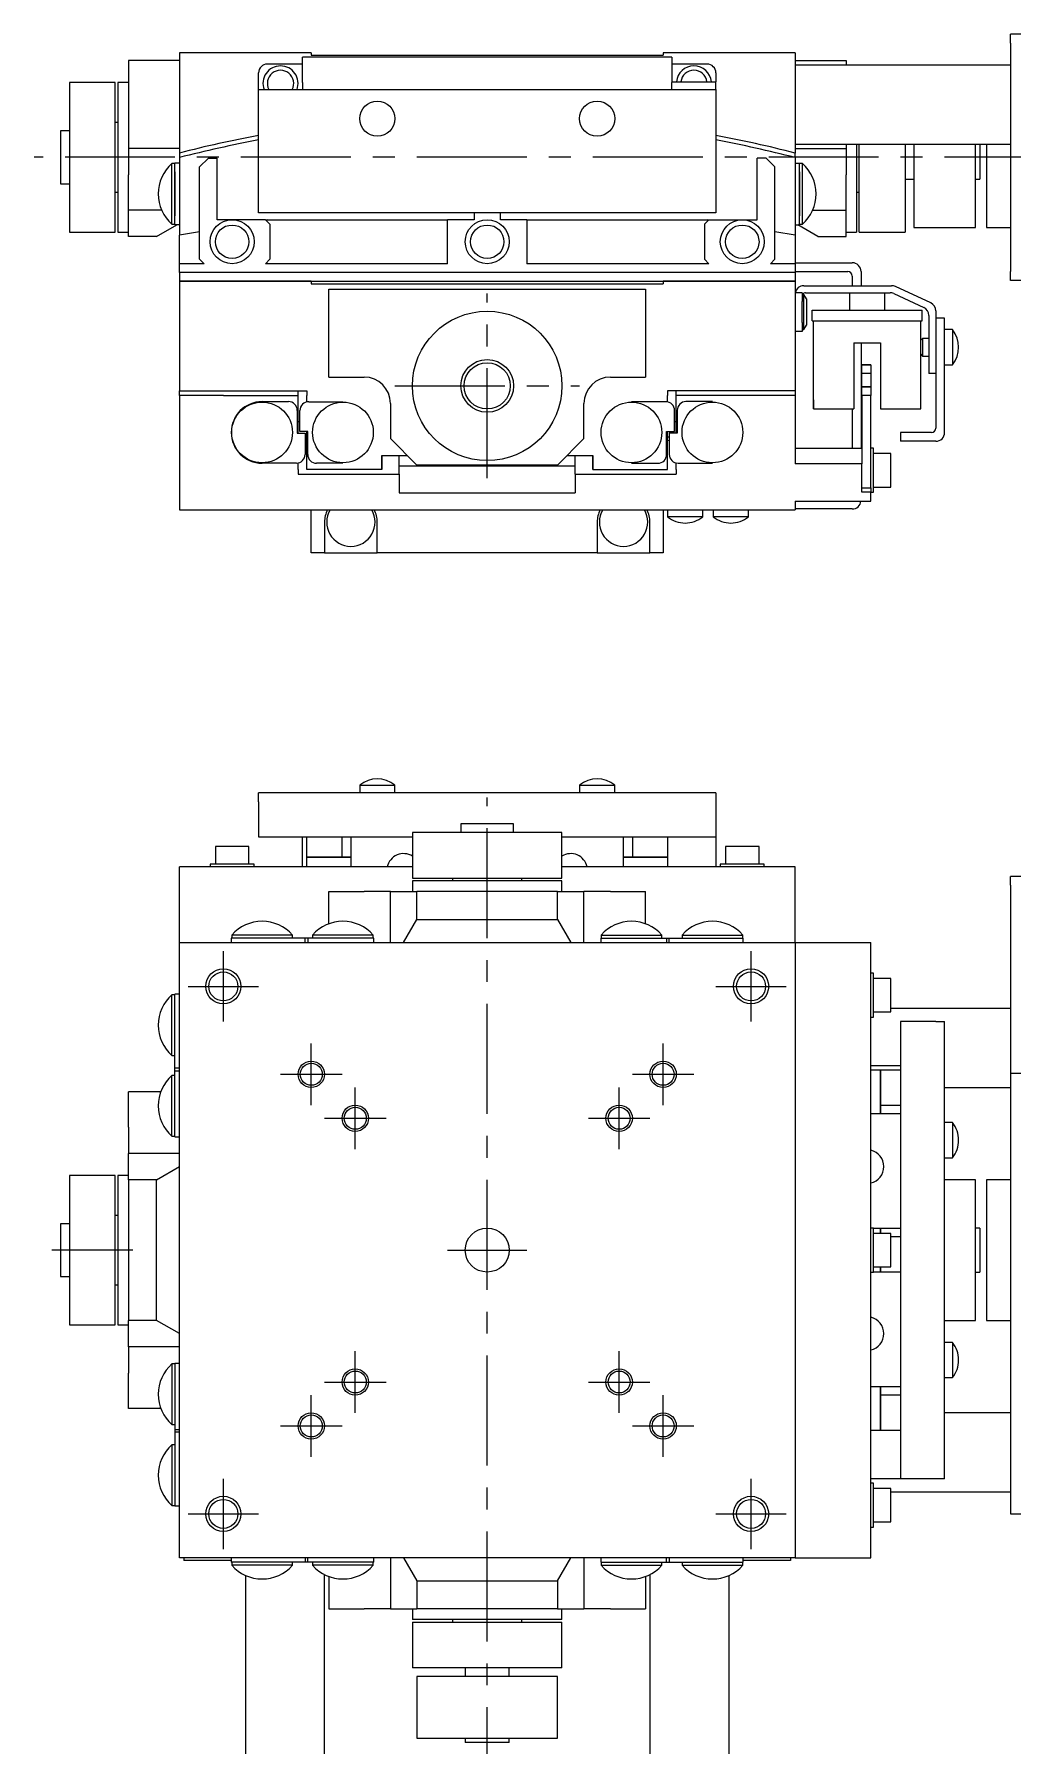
# Model space of a CAD drawing. Extents: x 118 to 838, y 27 to 540.
# Drawn here: x 202.3 to 313.5, y 339.8 to 534.5 of the extents above; entities that cross this region are included whole.
import ezdxf

# ---------------------------------------------------------------- set-up
doc = ezdxf.new("R2010")
doc.units = 0
doc.header["$LTSCALE"] = 10
doc.linetypes.add('CENTER', pattern=[2, 1.25, -0.25, 0.25, -0.25])
doc.layers.add('1', color=7, linetype='CONTINUOUS')
doc.layers.add('11', color=7, linetype='CONTINUOUS')

msp = doc.modelspace()

# ---------------------------------------------------------------- linework, layer by layer
at = {"layer": '1', "color": 7, "linetype": 'CONTINUOUS'}
for p, q in [((339.250001, 534.5), (313.250001, 534.5)), ((313.250001, 533.5), (313.250001, 534.5)), ((313.250001, 533.5), (313.250001, 507.5)), ((218.750001, 531.5), (212.950001, 531.5)), ((212.950001, 531.5), (212.950001, 521.5)), ((218.750001, 532.4), (218.750001, 520.986969)), ((233.750001, 532.4), (218.750001, 532.4)), ((274.750001, 531.9), (232.750001, 531.9)), ((232.750001, 531.806308), (232.750001, 531.9)), ((232.750001, 529.930961), (232.750001, 531.806308)), ((233.750001, 532.4), (233.750001, 532.1)), ((233.750001, 532.1), (273.750001, 532.1)), ((273.750001, 532.4), (273.750001, 532.1)), ((288.750001, 532.4), (273.750001, 532.4)), ((274.750001, 531.9), (274.750001, 531.806308)), ((274.750001, 531.806308), (274.750001, 529.930961)), ((288.750001, 532.4), (288.750001, 520.986969)), ((288.750001, 531.5), (294.550001, 531.5)), ((294.550001, 531.5), (294.550001, 531)), ((227.750001, 528.2), (227.750001, 530.1)), ((232.750001, 531.1), (228.750001, 531.1)), ((232.750001, 529.024653), (232.750001, 529.930961)), ((278.750001, 531.1), (274.750001, 531.1)), ((274.750001, 529.930961), (274.750001, 529.024653)), ((279.750001, 530.1), (279.750001, 529.1)), ((313.250001, 531), (288.750001, 531)), ((206.250001, 529), (206.250001, 512)), ((211.450001, 529), (206.250001, 529)), ((211.450001, 512), (211.450001, 529)), ((211.750001, 529), (211.750001, 512)), ((212.950001, 529), (211.750001, 529)), ((227.750001, 515.2), (227.750001, 528.2)), ((227.750001, 528.2), (279.750001, 528.2)), ((232.750001, 529.024653), (232.750001, 528.2)), ((274.750001, 529.1), (279.750001, 529.1)), ((274.750001, 528.2), (274.750001, 529.024653)), ((279.750001, 528.2), (279.750001, 529.1)), ((279.750001, 528.2), (279.750001, 515.2)), ((211.750001, 524.45), (211.450001, 524.45)), ((205.250001, 523.5), (205.250001, 520.5)), ((206.250001, 523.5), (205.250001, 523.5)), ((288.750001, 522), (313.250001, 522)), ((294.550001, 522), (294.550001, 521.5)), ((295.750001, 522), (295.750001, 512)), ((296.050001, 512), (296.050001, 522)), ((301.250001, 522), (301.250001, 512)), ((302.250001, 522), (302.250001, 512.5)), ((309.250001, 512.5), (309.250001, 522)), ((309.750001, 522), (309.750001, 520.5)), ((310.500001, 522), (310.500001, 512.5)), ((205.250001, 520.5), (205.250001, 517.5)), ((218.750001, 521.5), (212.950001, 521.5)), ((212.950001, 521.5), (212.950001, 518.5)), ((217.907388, 512.886539), (217.907388, 519.786539)), ((218.250002, 519.786539), (217.907388, 519.786539)), ((218.750002, 519.836536), (218.250002, 519.836536)), ((218.250002, 512.836536), (218.250002, 519.836536)), ((218.250002, 519.786539), (218.250002, 519.836536)), ((218.250002, 518.836536), (218.250002, 519.786539)), ((218.250002, 512.886539), (218.250002, 519.786539)), ((218.750001, 520.986969), (218.750001, 520.470753)), ((218.750001, 520.470754), (218.750001, 511.63673)), ((222.050001, 520.4), (221.050001, 519.4)), ((222.050001, 520.4), (223.050001, 520.4)), ((223.050001, 513.4), (223.050001, 520.4)), ((284.450001, 513.4), (284.450001, 520.4)), ((285.450001, 520.4), (284.450001, 520.4)), ((285.450001, 520.4), (286.450001, 519.4)), ((288.75, 519.836536), (289.25, 519.836536)), ((288.750001, 521.5), (294.550001, 521.5)), ((288.750001, 520.470754), (288.750001, 520.986969)), ((288.750001, 520.470754), (288.750001, 511.63673)), ((289.25, 512.836536), (289.25, 519.836536)), ((289.25, 519.786539), (289.25, 519.836536)), ((289.25, 518.836536), (289.25, 519.786539)), ((289.25, 512.886539), (289.25, 519.786539)), ((289.592614, 519.786539), (289.25, 519.786539)), ((289.592614, 512.886539), (289.592614, 519.786539)), ((294.550001, 521.5), (294.550001, 518.5)), ((309.750001, 520.5), (309.750001, 518)), ((212.950001, 514.5), (212.950001, 518.5)), ((218.250002, 518.836536), (218.250002, 516.236536)), ((221.050001, 508.9), (221.050001, 519.4)), ((286.450001, 508.9), (286.450001, 519.4)), ((289.25, 518.836536), (289.25, 516.236536)), ((294.550001, 514.5), (294.550001, 518.5)), ((301.250001, 518), (302.250001, 518)), ((309.250001, 518), (309.750001, 518)), ((205.250001, 517.5), (206.250001, 517.5)), ((211.450001, 516.55), (211.750001, 516.55)), ((218.250002, 516.236536), (218.250002, 513.836536)), ((289.25, 516.236536), (289.25, 513.836536)), ((295.750001, 516.55), (296.050001, 516.55)), ((216.732523, 514.5), (212.950001, 514.5)), ((212.950001, 511.5), (212.950001, 514.5)), ((227.750001, 514.2), (227.750001, 515.2)), ((279.750001, 514.2), (227.750001, 514.2)), ((252.250001, 514.2), (252.250001, 513.4)), ((255.250001, 513.4), (255.250001, 514.2)), ((279.750001, 515.2), (279.750001, 514.2)), ((290.767479, 514.5), (294.550001, 514.5)), ((294.550001, 511.5), (294.550001, 514.5)), ((206.250001, 512), (211.450001, 512)), ((211.750001, 512), (212.950001, 512)), ((216.151925, 511.5), (218.452076, 512.827993)), ((217.907388, 512.886539), (218.250002, 512.886539)), ((218.250002, 512.885479), (218.250002, 513.836536)), ((218.250002, 512.836536), (218.250002, 512.885479)), ((218.750002, 512.836536), (218.250002, 512.836536)), ((218.250002, 512.827993), (218.250002, 512.836536)), ((218.250002, 512.827993), (218.250002, 512.836536)), ((218.750001, 512.827993), (218.250002, 512.827993)), ((221.050001, 512.042282), (218.750001, 511.63673)), ((224.750001, 513.4), (223.050001, 513.4)), ((228.550001, 513.4), (224.750001, 513.4)), ((229.050001, 512.9), (228.550001, 513.4)), ((228.750001, 513.4), (228.57998, 513.370021)), ((228.750001, 513.4), (249.250001, 513.4)), ((229.050001, 512.9), (229.050001, 508.9)), ((252.250001, 513.4), (249.250001, 513.4)), ((249.250001, 508.4), (249.250001, 513.4)), ((258.250001, 513.4), (255.250001, 513.4)), ((258.250001, 513.4), (258.250001, 508.4)), ((258.250001, 513.4), (278.750001, 513.4)), ((278.450001, 512.9), (278.950001, 513.4)), ((278.450001, 512.9), (278.450001, 508.9)), ((278.920022, 513.370021), (278.750001, 513.4)), ((278.950001, 513.4), (282.750001, 513.4)), ((282.750001, 513.4), (284.450001, 513.4)), ((288.750001, 511.63673), (286.450001, 512.042282)), ((288.75, 512.836536), (289.25, 512.836536)), ((288.750001, 512.827993), (289.25, 512.827993)), ((291.348077, 511.5), (289.047926, 512.827993)), ((289.25, 512.886539), (289.25, 513.836536)), ((289.25, 512.836536), (289.25, 512.886539)), ((289.25, 512.886539), (289.592614, 512.886539)), ((289.25, 512.827993), (289.25, 512.836536)), ((289.25, 512.827993), (289.25, 512.836536)), ((294.550001, 512), (295.750001, 512)), ((296.050001, 512), (301.250001, 512)), ((302.250001, 512.5), (309.250001, 512.5)), ((310.500001, 512.5), (313.250001, 512.5)), ((216.151925, 511.5), (212.950001, 511.5)), ((218.750001, 508.4), (218.750001, 511.63673)), ((288.750001, 511.63673), (288.750001, 508.4)), ((291.348077, 511.5), (294.550001, 511.5)), ((221.550001, 508.4), (218.750001, 508.4)), ((218.750001, 507.4), (218.750001, 508.4)), ((221.050001, 508.9), (221.550001, 508.4)), ((228.550001, 508.4), (229.050001, 508.9)), ((249.250001, 508.4), (228.550001, 508.4)), ((278.950001, 508.4), (258.250001, 508.4)), ((278.950001, 508.4), (278.450001, 508.9)), ((286.450001, 508.9), (285.950001, 508.4)), ((288.750001, 508.4), (285.950001, 508.4)), ((288.750001, 508.5), (295.250001, 508.5)), ((288.750001, 508.4), (288.750001, 507.4)), ((288.750001, 507.4), (218.750001, 507.4)), ((218.750001, 507.4), (218.750001, 506.4)), ((218.750001, 506.4), (218.750001, 493.944512)), ((233.750001, 506.4), (218.750001, 506.4)), ((218.750001, 506.4), (233.750001, 506.4)), ((233.750001, 506.4), (233.750001, 506.1)), ((233.750001, 506.4), (273.750001, 506.4)), ((273.750001, 506.4), (273.750001, 506.1)), ((288.750001, 506.4), (273.750001, 506.4)), ((273.750001, 506.4), (288.750001, 506.4)), ((288.750001, 507.5), (294.750001, 507.5)), ((288.750001, 507.4), (288.750001, 506.4)), ((288.750001, 506.4), (288.750001, 493.944512)), ((295.250001, 507), (295.250001, 505.9)), ((296.250001, 507.5), (296.250001, 505.9)), ((313.250001, 506.5), (313.250001, 507.5)), ((339.250001, 506.5), (313.250001, 506.5)), ((233.750001, 506.1), (273.750001, 506.1)), ((235.750001, 495.5), (235.750001, 505.5)), ((235.750001, 505.5), (271.750001, 505.5)), ((271.750001, 505.5), (271.750001, 495.5)), ((288.770205, 505.1), (288.750001, 504.9)), ((289.550001, 505.1), (288.770205, 505.1)), ((289.550001, 505.1), (289.550001, 504.1)), ((289.761326, 504.9), (289.550001, 504.9)), ((289.750001, 505.9), (299.728306, 505.9)), ((289.761326, 500.9), (289.761326, 504.9)), ((290.050001, 504.4), (289.761326, 504.9)), ((289.950001, 505.1), (299.550951, 505.1)), ((290.050001, 504.4), (290.050001, 501.4)), ((294.950001, 505.1), (294.950001, 503.1)), ((298.950001, 503.1), (298.950001, 505.1)), ((299.973569, 505.006308), (303.372619, 503.421305)), ((304.172619, 503.930961), (300.150925, 505.806308)), ((289.550001, 501.7), (289.550001, 504.1)), ((290.700001, 501.9), (290.700001, 503.1)), ((290.700001, 503.1), (303.200001, 503.1)), ((303.200001, 501.9), (303.200001, 503.1)), ((303.950001, 502.514997), (303.950001, 495.9)), ((304.750001, 503.024653), (304.750001, 502.2)), ((289.550001, 500.7), (288.750001, 500.7)), ((289.550001, 501.7), (289.550001, 500.7)), ((289.550001, 500.9), (289.761326, 500.9)), ((289.761326, 500.9), (290.050001, 501.4)), ((290.700001, 501.9), (303.200001, 501.9)), ((290.850001, 491.9), (290.850001, 501.9)), ((290.850001, 492.9), (290.850001, 501.9)), ((303.050001, 491.9), (303.050001, 501.9)), ((304.750001, 502.2), (304.750001, 489.7)), ((305.750001, 502.2), (304.750001, 502.2)), ((305.750001, 489.2), (305.750001, 502.2)), ((306.648, 500.9), (305.750001, 500.9)), ((306.648, 500.9), (306.648, 496.9)), ((295.450001, 499.4), (295.450001, 491.9)), ((295.450001, 499.4), (298.450001, 499.4)), ((296.250001, 499.4), (296.250001, 487.4)), ((298.450001, 499.4), (298.450001, 491.9)), ((298.450001, 499.4), (298.450001, 492.9)), ((303.250001, 499.9), (303.050001, 499.7)), ((303.250001, 499.9), (303.250001, 497.9)), ((303.950001, 499.9), (303.250001, 499.9)), ((296.350001, 496.9), (297.350001, 496.9)), ((296.350001, 495.9), (296.350001, 496.9)), ((297.350001, 496.9), (296.350001, 496.9)), ((297.350001, 496.9), (297.350001, 495.9)), ((303.050001, 498.1), (303.250001, 497.9)), ((303.250001, 497.9), (303.950001, 497.9)), ((305.750001, 496.9), (306.648, 496.9)), ((235.750001, 495.5), (239.750001, 495.5)), ((267.750001, 495.5), (271.750001, 495.5)), ((297.350001, 495.9), (296.350001, 495.9)), ((296.350001, 494.4), (296.350001, 495.9)), ((297.350001, 495.9), (297.350001, 494.4)), ((304.750001, 495.9), (303.950001, 495.9)), ((218.750001, 493.419494), (218.750001, 493.944512)), ((218.750001, 493.944512), (233.250001, 493.944512)), ((218.750001, 493.419494), (218.750001, 480.4)), ((223.750001, 493.419494), (218.750001, 493.419494)), ((223.750001, 493.419494), (232.25, 493.419493)), ((228.149996, 492.710541), (231.149996, 492.710541)), ((232.25, 489.110541), (232.25, 493.419493)), ((232.250001, 493.419493), (232.250001, 493.944512)), ((233.25, 492.681795), (233.250001, 493.419494)), ((233.250001, 493.944512), (233.250001, 493.419494)), ((233.449996, 492.701999), (237.349996, 492.701999)), ((274.050006, 492.701999), (270.150006, 492.701999)), ((288.750001, 493.944512), (274.250001, 493.944512)), ((274.250001, 493.944512), (274.250002, 493.419493)), ((274.250002, 492.681795), (274.250002, 493.419493)), ((275.250001, 493.419493), (275.250001, 493.944512)), ((275.250002, 489.110541), (275.250002, 493.419493)), ((283.750002, 493.419493), (275.250002, 493.419493)), ((279.350006, 492.710541), (276.350006, 492.710541)), ((288.750001, 493.419494), (283.750002, 493.419493)), ((288.750001, 493.944512), (288.750001, 493.419494)), ((288.750001, 493.419494), (288.750001, 485.63673)), ((290.850001, 492.9), (290.850001, 491.9)), ((296.350001, 494.4), (297.350001, 494.4)), ((296.350001, 493.4), (296.350001, 494.4)), ((297.350001, 494.4), (296.350001, 494.4)), ((297.350001, 493.4), (296.350001, 493.4)), ((296.350001, 493.4), (296.350001, 486.042282)), ((297.350001, 494.4), (297.350001, 493.4)), ((297.350001, 482.9), (297.350001, 493.4)), ((298.450001, 492.9), (298.450001, 491.9)), ((232.149996, 491.710541), (232.149996, 489.110541)), ((232.149996, 491.710541), (232.149996, 489.110541)), ((232.449996, 489.301999), (232.449996, 491.701999)), ((242.750001, 492.5), (242.750001, 488.5)), ((264.750001, 488.5), (264.750001, 492.5)), ((275.050006, 489.301999), (275.050006, 491.701999)), ((275.350006, 491.710541), (275.350006, 489.110541)), ((275.350006, 491.710541), (275.350006, 489.110541)), ((290.850001, 491.9), (295.450001, 491.9)), ((295.250001, 491.9), (295.250001, 487.4)), ((298.450001, 491.9), (303.050001, 491.9)), ((232.149996, 489.110541), (233.049996, 489.110541)), ((232.449996, 490.4), (232.250001, 490.4)), ((233.349996, 489.301999), (232.449996, 489.301999)), ((233.04983, 488.68973), (233.249904, 488.709691)), ((233.049996, 489.110541), (233.049996, 486.710541)), ((233.049996, 489.110541), (233.049996, 486.710541)), ((233.25, 484.984541), (233.25, 489.301999)), ((233.349996, 486.701999), (233.349996, 489.301999)), ((274.150006, 489.301999), (275.050006, 489.301999)), ((274.150006, 486.701999), (274.150006, 489.301999)), ((274.250002, 484.984541), (274.250002, 489.301999)), ((274.250115, 488.70969), (274.4501, 488.689739)), ((275.350006, 489.110541), (274.450006, 489.110541)), ((274.450006, 489.110541), (274.450006, 486.710541)), ((274.450006, 489.110541), (274.450006, 486.710541)), ((275.250001, 490.4), (275.050006, 490.4)), ((300.750001, 489.2), (300.750001, 488.2)), ((304.250001, 489.2), (300.750001, 489.2)), ((233.249977, 488.269448), (233.049846, 488.291806)), ((242.750001, 488.5), (245.750001, 485.5)), ((261.750001, 485.5), (264.750001, 488.5)), ((274.450085, 488.291796), (274.250075, 488.269452)), ((288.750001, 487.4), (296.350001, 487.4)), ((297.650001, 487.4), (297.350001, 487.4)), ((297.650001, 482.4), (297.650001, 487.4)), ((299.650001, 486.8), (297.650001, 486.8)), ((299.650001, 483), (299.650001, 486.8)), ((304.750001, 488.2), (300.750001, 488.2)), ((232.049996, 485.710541), (228.149996, 485.710541)), ((232.250001, 484.984542), (232.25, 485.730746)), ((232.250001, 484.984542), (232.250001, 484.454985)), ((241.75, 484.984541), (233.25, 484.984541)), ((237.349996, 485.701999), (234.349996, 485.701999)), ((241.75, 486.6), (244.650001, 486.6)), ((241.75, 484.984541), (241.75, 486.6)), ((241.750001, 486.6), (241.750001, 484.984541)), ((243.750001, 484.454985), (243.750001, 486.6)), ((243.750001, 485.4), (263.750001, 485.4)), ((261.750001, 485.5), (245.750001, 485.5)), ((262.850001, 486.6), (265.750002, 486.6)), ((263.750001, 484.454985), (263.750001, 486.6)), ((265.750001, 486.6), (265.750001, 484.984541)), ((265.750002, 484.984541), (265.750002, 486.6)), ((265.750002, 484.984541), (274.250002, 484.984541)), ((270.150006, 485.701999), (273.150006, 485.701999)), ((275.250002, 484.984541), (275.250001, 485.730746)), ((275.250002, 484.984541), (275.250001, 484.454985)), ((275.450006, 485.710541), (279.350006, 485.710541)), ((296.350001, 485.63673), (288.750001, 485.63673)), ((296.350001, 486.042282), (296.350001, 485.63673)), ((296.350001, 482.4), (296.350001, 485.63673)), ((232.250001, 484.454985), (243.750001, 484.454985)), ((243.750001, 484.454985), (243.750001, 482.333651)), ((263.750001, 484.454985), (263.750001, 482.333651)), ((263.750001, 484.454985), (275.250001, 484.454985)), ((296.350001, 482.9), (297.350001, 482.9)), ((297.350001, 482.9), (297.350001, 482.4)), ((297.650001, 483), (299.650001, 483)), ((243.750001, 482.333651), (263.750001, 482.333651)), ((288.750001, 481.4), (297.350001, 481.4)), ((288.750001, 481.4), (288.750001, 480.4)), ((297.350001, 482.4), (296.350001, 482.4)), ((297.350001, 481.4), (297.350001, 482.4)), ((297.350001, 482.4), (297.650001, 482.4)), ((218.750001, 480.4), (288.750001, 480.4)), ((233.750001, 475.5), (233.750001, 480.4)), ((235.250001, 479), (235.250001, 475.5)), ((241.250001, 475.5), (241.250001, 479)), ((266.250001, 479), (266.250001, 475.5)), ((272.250001, 475.5), (272.250001, 479)), ((273.750001, 480.4), (273.750001, 475.5)), ((274.250001, 480.4), (274.250001, 479.602001)), ((278.250001, 479.602001), (274.250001, 479.602001)), ((278.250001, 479.602001), (278.250001, 480.4)), ((279.450001, 480.4), (279.450001, 479.602001)), ((283.450001, 479.602001), (279.450001, 479.602001)), ((283.450001, 479.602001), (283.450001, 480.4)), ((295.250001, 480.5), (288.750001, 480.5)), ((235.250001, 475.5), (233.750001, 475.5)), ((235.250001, 475.5), (241.250001, 475.5)), ((266.250001, 475.5), (241.250001, 475.5)), ((266.250001, 475.5), (272.250001, 475.5)), ((273.750001, 475.5), (272.250001, 475.5)), ((279.750001, 448.199999), (227.750001, 448.199999)), ((227.750001, 447.199999), (227.750001, 448.199999)), ((239.250001, 449.097998), (243.250001, 449.097998)), ((239.250001, 449.097998), (239.250001, 448.199999)), ((243.250001, 448.199999), (243.250001, 449.097998)), ((264.250001, 449.097998), (268.250001, 449.097998)), ((264.250001, 449.097998), (264.250001, 448.199999)), ((268.250001, 448.199999), (268.250001, 449.097998)), ((279.750001, 448.199999), (279.750001, 447.199999)), ((227.750001, 447.199999), (227.750001, 443.199999)), ((279.750001, 447.199999), (279.750001, 443.199999)), ((256.750001, 444.699999), (250.750001, 444.699999)), ((250.750001, 444.699999), (250.750001, 443.699999)), ((256.750001, 443.699999), (256.750001, 444.699999)), ((226.650001, 442.099999), (222.850001, 442.099999)), ((222.850001, 442.099999), (222.850001, 440.099999)), ((226.650001, 440.099999), (226.650001, 442.099999)), ((227.750001, 443.199999), (245.250001, 443.199999)), ((232.750001, 439.799999), (232.750001, 443.199999)), ((233.250001, 440.899999), (233.250001, 443.199999)), ((237.250001, 440.899999), (237.250001, 443.199999)), ((238.250001, 443.199999), (238.250001, 440.899999)), ((262.250001, 443.699999), (245.250001, 443.699999)), ((250.750001, 443.699999), (245.250001, 443.699999)), ((245.250001, 443.699999), (245.250001, 438.499999)), ((251.125001, 443.699999), (250.750001, 443.699999)), ((253.750001, 443.699999), (250.750001, 443.699999)), ((256.750001, 443.699999), (253.750001, 443.699999)), ((256.750001, 443.699999), (256.375001, 443.699999)), ((262.250001, 443.699999), (256.750001, 443.699999)), ((262.250001, 438.499999), (262.250001, 443.699999)), ((262.250001, 443.199999), (279.750001, 443.199999)), ((269.250001, 440.899999), (269.250001, 443.199999)), ((270.250001, 443.199999), (270.250001, 440.899999)), ((274.250001, 443.199999), (274.250001, 440.899999)), ((279.750001, 443.199999), (279.750001, 439.799999)), ((284.650001, 442.099999), (280.850001, 442.099999)), ((280.850001, 442.099999), (280.850001, 440.099999)), ((284.650001, 440.099999), (284.650001, 442.099999)), ((227.250001, 440.099999), (222.250001, 440.099999)), ((222.250001, 440.099999), (222.250001, 439.799999)), ((227.250001, 439.799999), (227.250001, 440.099999)), ((233.250001, 440.899999), (238.250001, 440.899999)), ((237.250001, 440.899999), (233.250001, 440.899999)), ((233.250001, 439.799999), (233.250001, 440.899999)), ((238.250001, 440.899999), (237.250001, 440.899999)), ((238.250001, 440.899999), (238.250001, 439.799999)), ((269.250001, 440.899999), (274.250001, 440.899999)), ((270.250001, 440.899999), (269.250001, 440.899999)), ((269.250001, 439.799999), (269.250001, 440.899999)), ((274.250001, 440.899999), (270.250001, 440.899999)), ((274.250001, 440.899999), (274.250001, 439.799999)), ((285.250001, 440.099999), (280.250001, 440.099999)), ((280.250001, 440.099999), (280.250001, 439.799999)), ((285.250001, 439.799999), (285.250001, 440.099999)), ((245.250001, 439.799999), (218.750001, 439.799999)), ((218.750001, 431.199999), (218.750001, 439.799999)), ((245.250001, 438.499999), (262.250001, 438.499999)), ((253.750001, 438.199999), (245.250001, 438.199999)), ((249.800001, 438.199999), (245.250001, 438.199999)), ((245.250001, 438.199999), (245.250001, 436.999999)), ((249.800001, 438.499999), (249.800001, 438.199999)), ((262.250001, 438.199999), (253.750001, 438.199999)), ((257.700001, 438.199999), (257.700001, 438.499999)), ((262.250001, 438.199999), (257.700001, 438.199999)), ((288.750001, 439.799999), (262.250001, 439.799999)), ((262.250001, 436.999999), (262.250001, 438.199999)), ((288.750001, 431.199999), (288.750001, 439.799999)), ((339.250001, 438.699999), (313.250001, 438.699999)), ((313.250001, 437.699999), (313.250001, 438.699999)), ((235.750001, 433.31277), (235.750001, 436.999999)), ((235.750001, 436.999999), (239.750001, 436.999999)), ((242.750001, 436.999999), (239.750001, 436.999999)), ((242.750001, 431.199999), (242.750001, 436.999999)), ((242.750001, 436.999999), (245.750001, 436.999999)), ((245.750001, 433.798075), (245.750001, 436.999999)), ((261.750001, 436.999999), (245.750001, 436.999999)), ((261.750001, 433.798075), (261.750001, 436.999999)), ((261.750001, 436.999999), (264.750001, 436.999999)), ((264.750001, 431.199999), (264.750001, 436.999999)), ((267.750001, 436.999999), (264.750001, 436.999999)), ((267.750001, 436.999999), (271.750001, 436.999999)), ((271.750001, 433.31277), (271.750001, 436.999999)), ((313.250001, 437.699999), (313.250001, 416.299999)), ((244.250001, 431.199999), (245.750001, 433.798075)), ((245.750001, 433.798075), (261.750001, 433.798075)), ((261.750001, 433.798075), (263.250001, 431.199999)), ((218.750001, 361.199999), (218.750001, 431.199999)), ((218.750001, 431.199999), (288.750001, 431.199999)), ((228.149996, 431.699998), (224.649996, 431.699998)), ((224.649996, 431.699998), (224.649996, 431.199998)), ((228.15, 432.042612), (224.7, 432.042612)), ((224.7, 432.042612), (224.7, 431.699998)), ((232.049996, 431.699998), (228.149996, 431.699998)), ((231.6, 432.042612), (228.15, 432.042612)), ((231.6, 431.699998), (231.6, 432.042612)), ((233.049996, 431.699998), (232.049996, 431.699998)), ((233.049996, 431.199998), (233.049996, 431.699998)), ((233.349996, 431.699998), (233.049996, 431.699998)), ((233.349996, 431.699998), (233.349996, 431.199998)), ((234.349996, 431.699998), (233.349996, 431.699998)), ((237.35, 432.042612), (233.9, 432.042612)), ((233.9, 432.042612), (233.9, 431.699998)), ((237.349996, 431.699998), (234.349996, 431.699998)), ((240.849996, 431.699998), (237.349996, 431.699998)), ((240.8, 432.042612), (237.35, 432.042612)), ((240.8, 431.699998), (240.8, 432.042612)), ((240.849996, 431.199998), (240.849996, 431.699998)), ((266.650006, 431.699998), (270.150006, 431.699998)), ((266.650006, 431.699998), (266.650006, 431.199998)), ((266.700002, 432.042612), (270.150002, 432.042612)), ((266.700002, 432.042612), (266.700002, 431.699998)), ((270.150002, 432.042612), (273.600002, 432.042612)), ((270.150006, 431.699998), (273.150006, 431.699998)), ((273.150006, 431.699998), (274.150006, 431.699998)), ((273.600002, 431.699998), (273.600002, 432.042612)), ((274.150006, 431.699998), (274.150006, 431.199999)), ((274.150006, 431.699998), (274.450006, 431.699998)), ((274.450006, 431.199998), (274.450006, 431.699998)), ((274.450006, 431.699998), (275.450006, 431.699998)), ((275.450006, 431.699998), (279.350006, 431.699998)), ((275.900002, 432.042612), (279.350002, 432.042612)), ((275.900002, 432.042612), (275.900002, 431.699998)), ((279.350002, 432.042612), (282.800002, 432.042612)), ((279.350006, 431.699998), (282.850006, 431.699998)), ((282.800002, 431.699998), (282.800002, 432.042612)), ((282.850006, 431.199998), (282.850006, 431.699998)), ((288.750001, 431.199999), (288.750001, 361.199999)), ((288.750001, 431.199999), (297.350001, 431.199999)), ((297.350001, 361.199999), (297.350001, 431.199999)), ((297.650001, 427.699999), (297.350001, 427.699999)), ((297.650001, 422.699999), (297.650001, 427.699999)), ((299.650001, 427.099999), (297.650001, 427.099999)), ((299.650001, 423.299999), (299.650001, 427.099999)), ((217.907388, 418.349998), (217.907388, 425.249998)), ((218.250002, 425.249998), (217.907388, 425.249998)), ((218.250002, 421.800004), (218.250002, 425.300004)), ((218.750002, 425.300004), (218.250002, 425.300004)), ((297.350001, 422.699999), (297.650001, 422.699999)), ((297.650001, 423.299999), (299.650001, 423.299999)), ((313.250001, 423.699999), (299.650001, 423.699999)), ((218.250002, 417.900004), (218.250002, 421.800004)), ((300.750001, 422.199999), (300.750001, 370.199999)), ((304.750001, 422.199999), (300.750001, 422.199999)), ((304.750001, 422.199999), (305.750001, 422.199999)), ((305.750001, 370.199999), (305.750001, 422.199999)), ((217.907388, 418.349998), (218.250002, 418.349998)), ((218.250002, 416.900004), (218.250002, 417.900004)), ((218.750002, 416.900004), (218.250002, 416.900004)), ((218.250002, 416.600004), (218.250002, 416.900004)), ((297.350001, 417.199999), (300.750001, 417.199999)), ((297.350001, 416.699999), (298.450001, 416.699999)), ((298.450001, 416.699999), (298.450001, 411.699999)), ((298.450001, 412.699999), (298.450001, 416.699999)), ((298.450001, 416.699999), (300.750001, 416.699999)), ((217.907388, 409.149998), (217.907388, 416.049998)), ((218.250002, 416.049998), (217.907388, 416.049998)), ((218.250002, 416.600004), (218.750001, 416.600004)), ((218.250002, 415.600004), (218.250002, 416.600004)), ((218.250002, 412.600004), (218.250002, 415.600004)), ((305.750001, 414.699999), (313.250001, 414.699999)), ((339.250001, 416.299999), (313.250001, 416.299999)), ((313.250001, 416.299999), (313.250001, 366.199999)), ((216.637231, 414.199999), (212.950001, 414.199999)), ((212.950001, 410.199999), (212.950001, 414.199999)), ((218.250002, 409.100004), (218.250002, 412.600004)), ((298.450001, 411.699999), (297.350001, 411.699999)), ((298.450001, 411.699999), (298.450001, 412.699999)), ((298.450001, 412.699999), (300.750001, 412.699999)), ((300.750001, 411.699999), (298.450001, 411.699999)), ((212.950001, 410.199999), (212.950001, 407.199999)), ((217.907388, 409.149998), (218.250002, 409.149998)), ((218.250002, 409.100004), (218.750002, 409.100004)), ((306.648, 410.699999), (305.750001, 410.699999)), ((306.648, 410.699999), (306.648, 406.699999)), ((218.750001, 407.199999), (212.950001, 407.199999)), ((212.950001, 404.199999), (212.950001, 407.199999)), ((216.151925, 404.199999), (218.750001, 405.699999)), ((305.750001, 406.699999), (306.648, 406.699999)), ((206.250001, 404.699999), (206.250001, 387.699999)), ((206.250001, 404.699999), (206.250001, 399.199999)), ((211.450001, 404.699999), (206.250001, 404.699999)), ((211.450001, 387.699999), (211.450001, 404.699999)), ((211.750001, 404.699999), (211.750001, 396.199999)), ((211.750001, 404.699999), (211.750001, 400.149999)), ((212.950001, 404.699999), (211.750001, 404.699999)), ((212.950001, 404.199999), (212.950001, 388.199999)), ((216.151925, 404.199999), (212.950001, 404.199999)), ((216.151925, 388.199999), (216.151925, 404.199999)), ((309.250001, 404.199999), (305.750001, 404.199999)), ((309.250001, 396.199999), (309.250001, 404.199999)), ((310.500001, 404.199999), (310.500001, 396.199999)), ((313.250001, 404.199999), (310.500001, 404.199999)), ((205.250001, 399.199999), (205.250001, 393.199999)), ((206.250001, 399.199999), (205.250001, 399.199999)), ((206.250001, 399.199999), (206.250001, 398.824999)), ((206.250001, 399.199999), (206.250001, 396.199999)), ((211.750001, 400.149999), (211.450001, 400.149999)), ((297.650001, 398.699999), (297.350001, 398.699999)), ((297.650001, 393.699999), (297.650001, 398.699999)), ((297.650001, 398.699999), (298.450001, 398.699999)), ((299.650001, 398.099999), (297.650001, 398.099999)), ((298.450001, 398.699999), (298.450001, 398.099999)), ((298.450001, 398.099999), (298.450001, 398.699999)), ((298.450001, 398.699999), (300.750001, 398.699999)), ((299.650001, 394.299999), (299.650001, 398.099999)), ((300.750001, 397.699999), (299.650001, 397.699999)), ((309.750001, 398.699999), (309.250001, 398.699999)), ((309.750001, 398.699999), (309.750001, 393.699999)), ((309.750001, 398.699999), (309.750001, 393.699999)), ((206.250001, 396.199999), (206.250001, 393.199999)), ((211.750001, 396.199999), (211.750001, 387.699999)), ((309.250001, 388.199999), (309.250001, 396.199999)), ((310.500001, 396.199999), (310.500001, 388.199999)), ((206.250001, 393.574999), (206.250001, 393.199999)), ((297.350001, 393.699999), (297.650001, 393.699999)), ((297.650001, 394.299999), (299.650001, 394.299999)), ((298.450001, 393.699999), (297.650001, 393.699999)), ((298.450001, 394.299999), (298.450001, 393.699999)), ((298.450001, 393.699999), (298.450001, 394.299999)), ((300.750001, 393.699999), (298.450001, 393.699999)), ((309.250001, 393.699999), (309.750001, 393.699999)), ((205.250001, 393.199999), (206.250001, 393.199999)), ((206.250001, 393.199999), (206.250001, 387.699999)), ((211.450001, 392.249999), (211.750001, 392.249999)), ((211.750001, 392.244516), (211.750001, 387.699999)), ((206.250001, 387.699999), (211.450001, 387.699999)), ((211.750001, 387.699999), (212.950001, 387.699999)), ((216.151925, 388.199999), (212.950001, 388.199999)), ((212.950001, 385.199999), (212.950001, 388.199999)), ((218.750001, 386.699999), (216.151925, 388.199999)), ((305.750001, 388.199999), (309.250001, 388.199999)), ((310.500001, 388.199999), (313.250001, 388.199999)), ((306.648, 385.699999), (305.750001, 385.699999)), ((306.648, 385.699999), (306.648, 381.699999)), ((218.750001, 385.199999), (212.950001, 385.199999)), ((212.950001, 385.199999), (212.950001, 382.199999)), ((212.950001, 378.199999), (212.950001, 382.199999)), ((217.907388, 383.250001), (217.907388, 376.350001)), ((218.250002, 383.250001), (217.907388, 383.250001)), ((218.250002, 383.299994), (218.250002, 379.799994)), ((218.750002, 383.299994), (218.250002, 383.299994)), ((305.750001, 381.699999), (306.648, 381.699999)), ((218.250002, 379.799994), (218.250002, 376.799994)), ((297.350001, 380.699999), (298.450001, 380.699999)), ((298.450001, 380.699999), (298.450001, 375.699999)), ((298.450001, 379.699999), (298.450001, 380.699999)), ((298.450001, 380.699999), (300.750001, 380.699999)), ((298.450001, 375.699999), (298.450001, 379.699999)), ((300.750001, 379.699999), (298.450001, 379.699999)), ((216.637231, 378.199999), (212.950001, 378.199999)), ((313.250001, 377.699999), (305.750001, 377.699999)), ((217.907388, 376.350001), (218.250002, 376.350001)), ((218.250002, 376.799994), (218.250002, 375.799994)), ((218.250002, 375.799994), (218.750002, 375.799994)), ((218.250002, 375.799994), (218.250002, 375.499994)), ((217.907388, 374.050001), (217.907388, 367.150001)), ((218.250002, 374.050001), (217.907388, 374.050001)), ((218.750002, 375.499994), (218.250002, 375.499994)), ((218.250002, 375.499994), (218.250002, 374.499994)), ((218.250002, 374.499994), (218.250002, 370.599994)), ((298.450001, 375.699999), (297.350001, 375.699999)), ((300.750001, 375.699999), (298.450001, 375.699999)), ((218.250002, 370.599994), (218.250002, 367.099994)), ((300.750001, 370.199999), (297.350001, 370.199999)), ((304.750001, 370.199999), (300.750001, 370.199999)), ((305.750001, 370.199999), (304.750001, 370.199999)), ((297.650001, 369.699999), (297.350001, 369.699999)), ((297.650001, 364.699999), (297.650001, 369.699999)), ((299.650001, 369.099999), (297.650001, 369.099999)), ((299.650001, 365.299999), (299.650001, 369.099999)), ((299.650001, 368.699999), (313.250001, 368.699999)), ((217.907388, 367.150001), (218.250002, 367.150001)), ((218.250002, 367.099994), (218.750002, 367.099994)), ((313.250001, 366.199999), (321.250001, 366.199999)), ((297.350001, 364.699999), (297.650001, 364.699999)), ((297.650001, 365.299999), (299.650001, 365.299999)), ((288.750001, 361.199999), (218.750001, 361.199999)), ((219.250001, 361.199999), (219.250001, 360.899999)), ((221.250001, 360.899999), (219.250001, 360.899999)), ((224.649996, 360.899999), (221.250001, 360.899999)), ((224.649996, 361.2), (224.649996, 360.7)), ((228.149996, 360.7), (224.649996, 360.7)), ((224.7, 360.7), (224.7, 360.357386)), ((228.15, 360.357386), (224.7, 360.357386)), ((232.049996, 360.7), (228.149996, 360.7)), ((231.6, 360.357386), (228.15, 360.357386)), ((231.6, 360.357386), (231.6, 360.7)), ((233.049996, 360.7), (232.049996, 360.7)), ((233.049996, 361.2), (233.049996, 360.7)), ((233.349996, 360.7), (233.049996, 360.7)), ((233.349996, 360.7), (233.349996, 361.2)), ((234.349996, 360.7), (233.349996, 360.7)), ((233.9, 360.7), (233.9, 360.357386)), ((237.35, 360.357386), (233.9, 360.357386)), ((237.349996, 360.7), (234.349996, 360.7)), ((240.849996, 360.7), (237.349996, 360.7)), ((240.8, 360.357386), (237.35, 360.357386)), ((240.8, 360.357386), (240.8, 360.7)), ((240.849996, 360.7), (240.849996, 361.2)), ((242.750001, 361.199999), (242.750001, 355.399999)), ((244.250001, 361.199999), (245.750001, 358.601923)), ((261.750001, 358.601923), (263.250001, 361.199999)), ((264.750001, 361.199999), (264.750001, 355.399999)), ((266.650006, 361.2), (266.650006, 360.7)), ((266.650006, 360.7), (270.150006, 360.7)), ((266.700002, 360.7), (266.700002, 360.357386)), ((266.700002, 360.357386), (270.150002, 360.357386)), ((270.150002, 360.357386), (273.600002, 360.357386)), ((270.150006, 360.7), (273.150006, 360.7)), ((273.150006, 360.7), (274.150006, 360.7)), ((273.600002, 360.357386), (273.600002, 360.7)), ((274.150006, 360.7), (274.150006, 361.199999)), ((274.150006, 360.7), (274.450006, 360.7)), ((274.450006, 361.2), (274.450006, 360.7)), ((274.450006, 360.7), (275.450006, 360.7)), ((275.450006, 360.7), (279.350006, 360.7)), ((275.900002, 360.7), (275.900002, 360.357386)), ((275.900002, 360.357386), (279.350002, 360.357386)), ((279.350002, 360.357386), (282.800002, 360.357386)), ((279.350006, 360.7), (282.850006, 360.7)), ((282.800002, 360.357386), (282.800002, 360.7)), ((282.850006, 360.7), (282.850006, 361.2)), ((286.250001, 360.899999), (282.850006, 360.899999)), ((288.250001, 360.899999), (286.250001, 360.899999)), ((288.250001, 361.199999), (288.250001, 360.899999)), ((288.750001, 361.199999), (297.350001, 361.199999)), ((226.250001, 359.210728), (226.250001, 336.699999)), ((235.250001, 336.699999), (235.250001, 359.307323)), ((235.750001, 359.087228), (235.750001, 355.399999)), ((245.750001, 358.601923), (245.750001, 355.399999)), ((245.750001, 358.601923), (261.750001, 358.601923)), ((261.750001, 358.601923), (261.750001, 355.399999)), ((271.750001, 359.087228), (271.750001, 355.399999)), ((272.250001, 359.307323), (272.250001, 336.699999)), ((281.250001, 336.699999), (281.250001, 359.210728)), ((235.750001, 355.399999), (239.750001, 355.399999)), ((242.750001, 355.399999), (239.750001, 355.399999)), ((242.750001, 355.399999), (245.750001, 355.399999)), ((245.250001, 355.399999), (245.250001, 354.199999)), ((261.750001, 355.399999), (245.750001, 355.399999)), ((261.750001, 355.399999), (264.750001, 355.399999)), ((262.250001, 354.199999), (262.250001, 355.399999)), ((267.750001, 355.399999), (264.750001, 355.399999)), ((267.750001, 355.399999), (271.750001, 355.399999)), ((253.750001, 354.199999), (245.250001, 354.199999)), ((249.800001, 354.199999), (245.250001, 354.199999)), ((245.250001, 353.899999), (262.250001, 353.899999)), ((245.250001, 353.899999), (245.250001, 348.699999)), ((249.800001, 354.199999), (249.800001, 353.899999)), ((262.250001, 354.199999), (253.750001, 354.199999)), ((262.250001, 354.199999), (257.700001, 354.199999)), ((257.700001, 353.899999), (257.700001, 354.199999)), ((262.250001, 348.699999), (262.250001, 353.899999)), ((251.250001, 348.699999), (245.250001, 348.699999)), ((262.250001, 348.699999), (245.250001, 348.699999)), ((256.250001, 348.699999), (251.250001, 348.699999)), ((256.250001, 348.699999), (251.250001, 348.699999)), ((251.250001, 348.699999), (251.250001, 347.699999)), ((262.250001, 348.699999), (256.250001, 348.699999)), ((256.250001, 347.699999), (256.250001, 348.699999)), ((253.750001, 347.699999), (245.750001, 347.699999)), ((245.750001, 347.699999), (245.750001, 340.699999)), ((261.750001, 347.699999), (253.750001, 347.699999)), ((261.750001, 340.699999), (261.750001, 347.699999)), ((245.750001, 340.699999), (253.750001, 340.699999)), ((251.250001, 340.699999), (251.250001, 340.199999)), ((253.750001, 340.699999), (261.750001, 340.699999)), ((256.250001, 340.199999), (256.250001, 340.699999)), ((256.250001, 340.199999), (251.250001, 340.199999)), ((256.250001, 340.199999), (251.250001, 340.199999))]:
    msp.add_line(p, q, dxfattribs=at)
for centre, radius in [((241.250001, 524.9), 2), ((266.250001, 524.9), 2), ((224.750001, 510.9), 2.5), ((224.750001, 510.9), 1.9), ((253.750001, 510.9), 2.5), ((253.750001, 510.9), 1.9), ((282.750001, 510.9), 2.5), ((282.750001, 510.9), 1.9), ((253.750001, 494.5), 8.5), ((253.750001, 494.5), 3), ((228.15, 489.210543), 3.45), ((237.35, 489.210543), 3.45), ((270.150002, 489.210543), 3.45), ((279.350002, 489.210543), 3.45), ((223.750001, 426.199999), 1.65), ((283.750001, 426.199999), 1.65), ((233.750001, 416.199999), 1.25), ((273.750001, 416.199999), 1.25), ((238.750001, 411.199999), 1.25), ((268.750001, 411.199999), 1.25), ((253.750001, 396.199999), 2.5), ((238.750001, 381.199999), 1.25), ((268.750001, 381.199999), 1.25), ((233.750001, 376.199999), 1.25), ((273.750001, 376.199999), 1.25), ((223.750001, 366.199999), 1.65), ((283.750001, 366.199999), 1.65)]:
    msp.add_circle(centre, radius, dxfattribs=at)
at = {"layer": '1', "color": 4, "linetype": 'CONTINUOUS'}
for centre, radius in [((253.750001, 494.5), 2.625), ((223.750001, 426.199999), 2), ((283.750001, 426.199999), 2), ((233.750001, 416.199999), 1.5), ((273.750001, 416.199999), 1.5), ((238.750001, 411.199999), 1.5), ((268.750001, 411.199999), 1.5), ((238.750001, 381.199999), 1.5), ((268.750001, 381.199999), 1.5), ((233.750001, 376.199999), 1.5), ((273.750001, 376.199999), 1.5), ((223.750001, 366.199999), 2), ((283.750001, 366.199999), 2)]:
    msp.add_circle(centre, radius, dxfattribs=at)
at = {"layer": '1', "color": 7, "linetype": 'CONTINUOUS'}
for centre, radius, start, end in [((228.750001, 530.1), 1, 90, 180), ((230.250001, 528.9), 2, 90, 200.487315), ((230.250001, 528.9), 1.5, 332.181861, 207.818139), ((230.250001, 528.9), 2, 339.512685, 90), ((277.250001, 528.9), 2, 90, 174.26083), ((277.250001, 528.9), 1.5, 7.662256, 172.337744), ((277.250001, 528.9), 2, 5.73917, 90), ((278.750001, 530.1), 1, 0, 90), ((253.750001, 384.4), 140.5, 100.664245, 104.424872), ((253.750001, 384.4), 141, 100.625988, 104.372617), ((253.750001, 384.4), 141, 75.627383, 79.374012), ((253.750001, 384.4), 140.5, 75.575128, 79.335755), ((220.950002, 516.336539), 4.6, 131.409621, 228.590377), ((286.55, 516.336539), 4.6, 311.409623, 48.590379), ((295.250001, 507.5), 1, 0, 90), ((294.750001, 507), 0.5, 0, 90), ((289.750001, 504.9), 1, 90, 168.463041), ((289.950001, 504.7), 0.4, 90, 150), ((299.550951, 504.1), 1, 65, 90), ((299.728306, 504.9), 1, 65, 90), ((302.950001, 502.514997), 1, 0, 65), ((303.750001, 503.024653), 1, 0, 65), ((304.150001, 498.9), 3.2, 321.317813, 38.682187), ((239.750001, 492.5), 3, 0, 90), ((267.750001, 492.5), 3, 90, 180), ((228.149996, 489.210541), 3.5, 90, 270), ((231.149996, 491.710541), 1, 0, 90), ((233.449996, 491.701999), 1, 90, 180), ((274.050006, 491.701999), 1, 0, 90), ((276.350006, 491.710541), 1, 90, 180), ((304.250001, 489.7), 0.5, 270, 0), ((304.750001, 489.2), 1, 270, 0), ((232.049996, 486.710541), 1, 270, 0), ((234.349996, 486.701999), 1, 180, 270), ((273.150006, 486.701999), 1, 270, 0), ((275.450006, 486.710541), 1, 180, 270), ((295.250001, 481.5), 1, 270, 354.26083), ((238.250001, 479), 3, 152.181861, 180), ((238.250001, 479), 2.75, 149.396705, 270), ((238.250001, 479), 2.75, 270, 30.603295), ((238.250001, 479), 3, 0, 27.818139), ((269.250001, 479), 3, 152.181861, 180), ((269.250001, 479), 2.75, 149.396705, 270), ((269.250001, 479), 2.75, 270, 30.603295), ((269.250001, 479), 3, 0, 27.818139), ((276.250001, 482.1), 3.2, 231.317813, 270), ((276.250001, 482.1), 3.2, 270, 308.682187), ((281.450001, 482.1), 3.2, 231.317813, 270), ((281.450001, 482.1), 3.2, 270, 308.682187), ((241.250001, 446.599999), 3.2, 51.317813, 128.682187), ((266.250001, 446.599999), 3.2, 51.317813, 128.682187), ((244.250001, 439.399999), 1.9, 58.243136, 167.846803), ((263.250001, 439.399999), 1.9, 12.153197, 121.756864), ((228.15, 428.999998), 4.6, 41.409622, 138.590378), ((237.35, 428.999998), 4.6, 41.409622, 138.590378), ((270.150002, 428.999998), 4.6, 41.409622, 138.590378), ((279.350002, 428.999998), 4.6, 41.409622, 138.590378), ((220.950002, 421.799998), 4.6, 131.409624, 228.59038), ((220.950002, 412.599998), 4.6, 131.409625, 228.59038), ((304.150001, 408.699999), 3.2, 0, 38.682187), ((296.950001, 405.699999), 1.9, 282.153197, 77.846803), ((304.150001, 408.699999), 3.2, 321.317813, 0), ((296.950001, 386.699999), 1.9, 282.153197, 77.846803), ((304.150001, 383.699999), 3.2, 0, 38.682187), ((304.150001, 383.699999), 3.2, 321.317813, 0), ((220.950002, 379.8), 4.6, 131.40962, 228.590375), ((220.950002, 370.6), 4.6, 131.40962, 228.590376), ((228.15, 363.4), 4.6, 221.409622, 318.590378), ((237.35, 363.4), 4.6, 221.409622, 318.590378), ((270.150002, 363.4), 4.6, 221.409622, 318.590378), ((279.350002, 363.4), 4.6, 221.409622, 318.590378)]:
    msp.add_arc(centre, radius, start, end, dxfattribs=at)
at = {"layer": '11', "color": 4, "linetype": 'CENTER'}
for p, q in [((398.250001, 520.5), (202.250001, 520.5)), ((253.750001, 484), (253.750001, 505)), ((243.250001, 494.5), (264.250001, 494.5)), ((253.750001, 251.699999), (253.750001, 447.699999)), ((223.750001, 422.199999), (223.750001, 430.199999)), ((283.750001, 422.199999), (283.750001, 430.199999)), ((219.750001, 426.199999), (227.750001, 426.199999)), ((279.750001, 426.199999), (287.750001, 426.199999)), ((233.750001, 412.699999), (233.750001, 419.699999)), ((273.750001, 412.699999), (273.750001, 419.699999)), ((230.250001, 416.199999), (237.250001, 416.199999)), ((238.750001, 407.699999), (238.750001, 414.699999)), ((268.750001, 407.699999), (268.750001, 414.699999)), ((270.250001, 416.199999), (277.250001, 416.199999)), ((235.250001, 411.199999), (242.250001, 411.199999)), ((265.250001, 411.199999), (272.250001, 411.199999)), ((213.450001, 396.199999), (204.250001, 396.199999)), ((249.250001, 396.199999), (258.250001, 396.199999)), ((238.750001, 377.699999), (238.750001, 384.699999)), ((268.750001, 377.699999), (268.750001, 384.699999)), ((233.750001, 372.699999), (233.750001, 379.699999)), ((235.250001, 381.199999), (242.250001, 381.199999)), ((265.250001, 381.199999), (272.250001, 381.199999)), ((273.750001, 372.699999), (273.750001, 379.699999)), ((230.250001, 376.199999), (237.250001, 376.199999)), ((270.250001, 376.199999), (277.250001, 376.199999)), ((223.750001, 362.199999), (223.750001, 370.199999)), ((283.750001, 362.199999), (283.750001, 370.199999)), ((219.750001, 366.199999), (227.750001, 366.199999)), ((279.750001, 366.199999), (287.750001, 366.199999))]:
    msp.add_line(p, q, dxfattribs=at)

doc.saveas('drawing.dxf')
